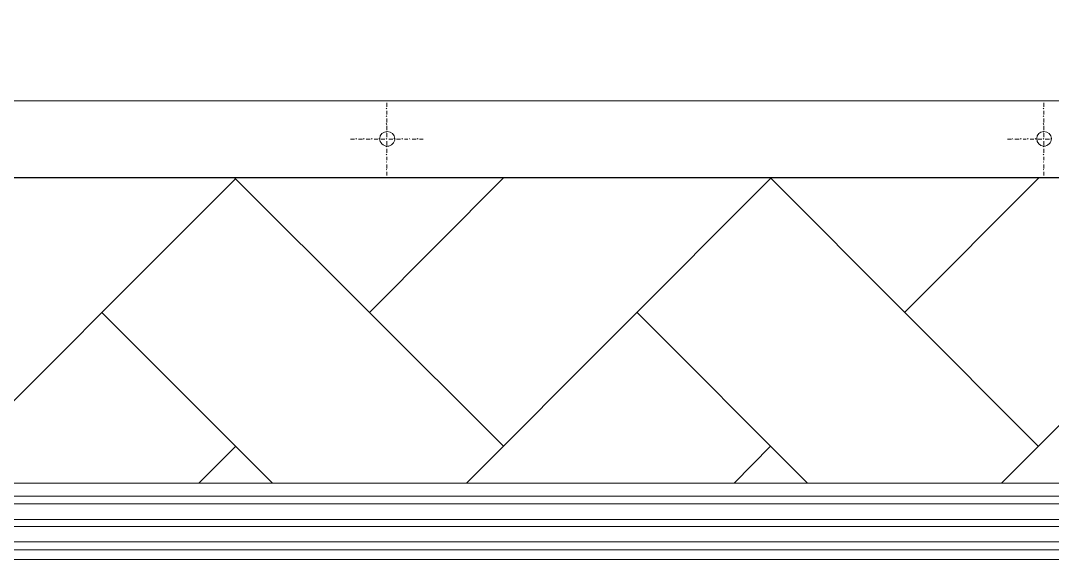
# Model space of a CAD drawing. Header units: millimetres. Extents: x 2928 to 3112, y 1220 to 1280.
# Drawn here: x 2962.22 to 2965.625, y 1238.8 to 1240.578 of the extents above; entities that cross this region are included whole.
import ezdxf

# ---------------------------------------------------------------- set-up
doc = ezdxf.new("R2010")
doc.units = ezdxf.units.MM

msp = doc.modelspace()

# ---------------------------------------------------------------- linework, layer by layer
at = {"color": 252, "linetype": 'Continuous', "lineweight": 13, "true_color": 0x989898}
msp.add_lwpolyline([(2982.2769, 1240.06027), (2940.24797, 1240.06027), (2940.24797, 1263.2906), (2982.2769, 1263.2906)], close=True, dxfattribs=at)
at = {"color": 7, "linetype": 'Continuous', "lineweight": 20, "true_color": 0x000007}
msp.add_lwpolyline([(2957.20821, 1263.03893), (2982.02523, 1263.03893), (2982.02523, 1240.31361), (2957.20821, 1240.31361), (2957.20821, 1240.06027), (2982.2769, 1240.06027), (2982.2769, 1263.2906), (2957.20821, 1263.2906)], close=True, dxfattribs=at)
at = {"color": 252, "linetype": 'Continuous', "lineweight": 13, "true_color": 0x989898}
for points in [[(2963.4283, 1240.29361), (2963.4283, 1240.30694), (2963.4283, 1240.30694)], [(2965.59666, 1240.29361), (2965.59666, 1240.30694), (2965.59666, 1240.30694)], [(2963.4283, 1240.28694), (2963.42663, 1240.28861), (2963.42663, 1240.28861)], [(2963.4283, 1240.26194), (2963.42663, 1240.26361), (2963.42663, 1240.26361)], [(2963.4283, 1240.26861), (2963.4283, 1240.28027), (2963.4283, 1240.28027)], [(2963.4283, 1240.24194), (2963.4283, 1240.25527), (2963.4283, 1240.25527)], [(2965.59666, 1240.28694), (2965.595, 1240.28861), (2965.595, 1240.28861)], [(2965.59666, 1240.26194), (2965.595, 1240.26361), (2965.595, 1240.26361)], [(2965.59666, 1240.26861), (2965.59666, 1240.28027), (2965.59666, 1240.28027)], [(2965.59666, 1240.24194), (2965.59666, 1240.25527), (2965.59666, 1240.25527)], [(2963.4283, 1240.23527), (2963.42663, 1240.23861), (2963.42663, 1240.23861)], [(2963.4283, 1240.21694), (2963.4283, 1240.23027), (2963.4283, 1240.23027)], [(2965.59666, 1240.23527), (2965.595, 1240.23861), (2965.595, 1240.23861)], [(2965.59666, 1240.21694), (2965.59666, 1240.23027), (2965.59666, 1240.23027)], [(2963.32163, 1240.18694), (2963.3083, 1240.18694), (2963.3083, 1240.18694)], [(2963.3283, 1240.18694), (2963.32663, 1240.18861), (2963.32663, 1240.18861)], [(2963.3483, 1240.18694), (2963.33497, 1240.18694), (2963.33497, 1240.18694)], [(2963.3533, 1240.18694), (2963.35163, 1240.18861), (2963.35163, 1240.18861)], [(2963.3733, 1240.18694), (2963.35997, 1240.18694), (2963.35997, 1240.18694)], [(2963.37997, 1240.18694), (2963.3783, 1240.18861), (2963.3783, 1240.18861)], [(2963.3983, 1240.18694), (2963.38663, 1240.18694), (2963.38663, 1240.18694)], [(2963.4033, 1240.18694), (2963.40163, 1240.18861), (2963.40163, 1240.18861)], [(2963.42163, 1240.18694), (2963.40997, 1240.18694), (2963.40997, 1240.18694)], [(2963.4283, 1240.21027), (2963.42663, 1240.21194), (2963.42663, 1240.21194)], [(2963.4283, 1240.18694), (2963.42663, 1240.18861), (2963.42663, 1240.18861)], [(2963.4283, 1240.18694), (2963.42663, 1240.18861), (2963.42663, 1240.18861)], [(2963.4283, 1240.19361), (2963.4283, 1240.20694), (2963.4283, 1240.20694)], [(2963.4483, 1240.18694), (2963.43497, 1240.18694), (2963.43497, 1240.18694)], [(2963.45497, 1240.18694), (2963.45163, 1240.18861), (2963.45163, 1240.18861)], [(2963.4733, 1240.18694), (2963.45997, 1240.18694), (2963.45997, 1240.18694)], [(2963.47997, 1240.18694), (2963.4783, 1240.18861), (2963.4783, 1240.18861)], [(2963.4983, 1240.18694), (2963.48663, 1240.18694), (2963.48663, 1240.18694)], [(2963.50497, 1240.18694), (2963.5033, 1240.18861), (2963.5033, 1240.18861)], [(2963.52497, 1240.18694), (2963.51163, 1240.18694), (2963.51163, 1240.18694)], [(2963.53163, 1240.18694), (2963.5283, 1240.18861), (2963.5283, 1240.18861)], [(2963.5483, 1240.18694), (2963.53663, 1240.18694), (2963.53663, 1240.18694)], [(2965.49, 1240.18694), (2965.47666, 1240.18694), (2965.47666, 1240.18694)], [(2965.495, 1240.18694), (2965.49333, 1240.18861), (2965.49333, 1240.18861)], [(2965.515, 1240.18694), (2965.50166, 1240.18694), (2965.50166, 1240.18694)], [(2965.52166, 1240.18694), (2965.52, 1240.18861), (2965.52, 1240.18861)], [(2965.53833, 1240.18694), (2965.52833, 1240.18694), (2965.52833, 1240.18694)], [(2965.545, 1240.18694), (2965.54333, 1240.18861), (2965.54333, 1240.18861)], [(2965.56333, 1240.18694), (2965.55166, 1240.18694), (2965.55166, 1240.18694)], [(2965.57, 1240.18694), (2965.56833, 1240.18861), (2965.56833, 1240.18861)], [(2965.59, 1240.18694), (2965.57666, 1240.18694), (2965.57666, 1240.18694)], [(2965.59666, 1240.21027), (2965.595, 1240.21194), (2965.595, 1240.21194)], [(2965.59666, 1240.18694), (2965.595, 1240.18861), (2965.595, 1240.18861)], [(2965.59666, 1240.18694), (2965.595, 1240.18861), (2965.595, 1240.18861)], [(2965.59666, 1240.19361), (2965.59666, 1240.20694), (2965.59666, 1240.20694)], [(2965.615, 1240.18694), (2965.60166, 1240.18694), (2965.60166, 1240.18694)], [(2965.62166, 1240.18694), (2965.62, 1240.18861), (2965.62, 1240.18861)], [(2963.4283, 1240.16194), (2963.42663, 1240.16361), (2963.42663, 1240.16361)], [(2963.4283, 1240.16694), (2963.4283, 1240.18027), (2963.4283, 1240.18027)], [(2963.4283, 1240.14194), (2963.4283, 1240.15527), (2963.4283, 1240.15527)], [(2965.59666, 1240.16194), (2965.595, 1240.16361), (2965.595, 1240.16361)], [(2965.59666, 1240.16694), (2965.59666, 1240.18027), (2965.59666, 1240.18027)], [(2965.59666, 1240.14194), (2965.59666, 1240.15527), (2965.59666, 1240.15527)], [(2963.4283, 1240.13527), (2963.42663, 1240.13694), (2963.42663, 1240.13694)], [(2963.4283, 1240.11694), (2963.4283, 1240.12861), (2963.4283, 1240.12861)], [(2965.59666, 1240.13527), (2965.595, 1240.13694), (2965.595, 1240.13694)], [(2965.59666, 1240.11694), (2965.59666, 1240.12861), (2965.59666, 1240.12861)], [(2963.4283, 1240.11027), (2963.42663, 1240.11194), (2963.42663, 1240.11194)], [(2963.4283, 1240.08527), (2963.42663, 1240.08694), (2963.42663, 1240.08694)], [(2963.4283, 1240.09027), (2963.4283, 1240.1036), (2963.4283, 1240.1036)], [(2965.59666, 1240.11027), (2965.595, 1240.11194), (2965.595, 1240.11194)], [(2965.59666, 1240.08527), (2965.595, 1240.08694), (2965.595, 1240.08694)], [(2965.59666, 1240.09027), (2965.59666, 1240.1036), (2965.59666, 1240.1036)], [(2963.4283, 1240.06694), (2963.4283, 1240.0786), (2963.4283, 1240.0786)], [(2965.59666, 1240.06694), (2965.59666, 1240.0786), (2965.59666, 1240.0786)]]:
    msp.add_lwpolyline(points, dxfattribs=at)
at = {"color": 253, "linetype": 'Continuous', "lineweight": -2, "true_color": 0x9a9a9a}
msp.add_lwpolyline([(2946.32139, 1240.06027), (2986.86863, 1240.06027), (2986.86863, 1240.06027)], dxfattribs=at)
at = {"color": 9, "linetype": 'Continuous', "lineweight": 13, "true_color": 0xbababa}
for points in [[(2961.92494, 1239.05192), (2962.92996, 1240.05694), (2962.92996, 1240.05694)], [(2963.81331, 1239.17359), (2962.92496, 1240.06027), (2962.92496, 1240.06027)], [(2963.37163, 1239.61526), (2963.81497, 1240.06027), (2963.81497, 1240.06027)], [(2963.69164, 1239.05192), (2964.69498, 1240.05694), (2964.69498, 1240.05694)], [(2963.81331, 1240.05694), (2963.80997, 1240.06027), (2963.80997, 1240.06027)], [(2965.57833, 1239.17359), (2964.69332, 1240.06027), (2964.69332, 1240.06027)], [(2965.13666, 1239.61526), (2965.58166, 1240.06027), (2965.58166, 1240.06027)], [(2965.45666, 1239.05192), (2966.46168, 1240.05694), (2966.46168, 1240.05694)], [(2965.57833, 1240.05694), (2965.57666, 1240.06027), (2965.57666, 1240.06027)], [(2963.05163, 1239.05192), (2962.48829, 1239.61526), (2962.48829, 1239.61526)], [(2964.81665, 1239.05192), (2964.25498, 1239.61526), (2964.25498, 1239.61526)], [(2962.80829, 1239.05192), (2962.92996, 1239.17359), (2962.92996, 1239.17359)], [(2964.57498, 1239.05192), (2964.69498, 1239.17359), (2964.69498, 1239.17359)], [(2957.29321, 1239.00859), (2983.03191, 1239.00859), (2983.03191, 1239.00859)], [(2957.29321, 1238.98359), (2983.03191, 1238.98359), (2983.03191, 1238.98359)], [(2957.29321, 1238.93192), (2983.03191, 1238.93192), (2983.03191, 1238.93192)], [(2957.29321, 1238.90859), (2983.03191, 1238.90859), (2983.03191, 1238.90859)], [(2957.29321, 1238.85859), (2983.03191, 1238.85859), (2983.03191, 1238.85859)], [(2957.29321, 1238.83192), (2983.03191, 1238.83192), (2983.03191, 1238.83192)]]:
    msp.add_lwpolyline(points, dxfattribs=at)
at = {"color": 7, "linetype": 'Continuous', "lineweight": 5, "true_color": 0x000007}
for points in [[(2983.03191, 1239.05192), (2957.29321, 1239.05192), (2957.29321, 1239.05192)], [(2983.03191, 1238.80025), (2957.29321, 1238.80025), (2957.29321, 1238.80025)]]:
    msp.add_lwpolyline(points, dxfattribs=at)
for points in [[(2963.45497, 1240.18861), (2963.45497, 1240.20194), (2963.4433, 1240.21194), (2963.42997, 1240.21194), (2963.42997, 1240.21194), (2963.41663, 1240.21194), (2963.40497, 1240.20194), (2963.40497, 1240.18861), (2963.40497, 1240.18861), (2963.40497, 1240.17527), (2963.41663, 1240.16361), (2963.42997, 1240.16361), (2963.42997, 1240.16361), (2963.4433, 1240.16361), (2963.45497, 1240.17527), (2963.45497, 1240.18861)], [(2965.62166, 1240.18861), (2965.62166, 1240.20194), (2965.61, 1240.21194), (2965.59666, 1240.21194), (2965.59666, 1240.21194), (2965.58333, 1240.21194), (2965.57333, 1240.20194), (2965.57333, 1240.18861), (2965.57333, 1240.18861), (2965.57333, 1240.17527), (2965.58333, 1240.16361), (2965.59666, 1240.16361), (2965.59666, 1240.16361), (2965.61, 1240.16361), (2965.62166, 1240.17527), (2965.62166, 1240.18861)]]:
    msp.add_open_spline(points, degree=3, knots=[0, 0, 0, 0, 0.0625, 0.0625, 0.0625, 0.0625, 0.125, 0.125, 0.125, 0.125, 0.1875, 0.1875, 0.1875, 0.1875, 1, 1, 1, 1], dxfattribs=at)

doc.saveas('drawing.dxf')
